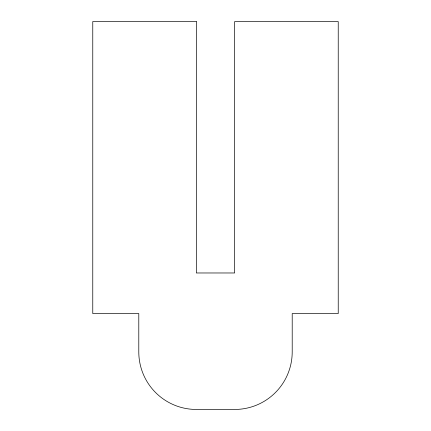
<?xml version="1.0" encoding="UTF-8"?>
<svg xmlns="http://www.w3.org/2000/svg" width="431" height="431" viewBox="0 0 431 431"><rect width="100%" height="100%" fill="white"/><g stroke="black" fill="none" stroke-linecap="round" stroke-linejoin="round"><path stroke-width="0.65" d="M196.326 21.55L92.767 21.55L92.767 313.569L138.793 313.569L138.793 351.922A57.528 57.528 0 0 0 196.326 409.45L234.674 409.45A57.528 57.528 0 0 0 292.207 351.922L292.207 313.569L338.233 313.569L338.233 21.588L234.674 21.55L234.674 272.974L196.326 272.974L196.326 21.55"/></g></svg>
